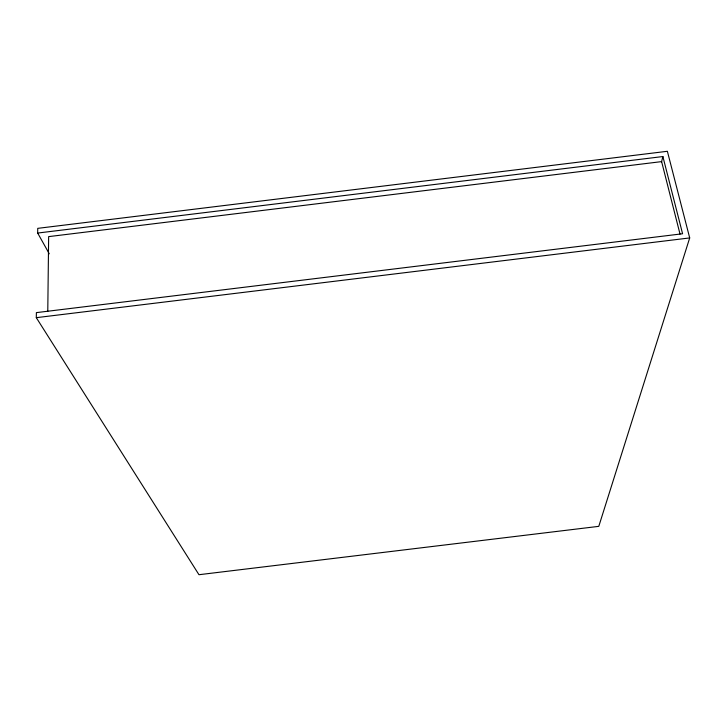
<?xml version="1.0" encoding="UTF-8"?>
<svg xmlns="http://www.w3.org/2000/svg" width="726" height="726" viewBox="0 0 726 726"><rect width="100%" height="100%" fill="white"/><g stroke="black" fill="none" stroke-linecap="round" stroke-linejoin="round"><path stroke-width="1.09" d="M47.78 311.282L48.642 236.622L661.613 161.617L680.026 234.108M36.3 317.67L36.382 312.625L682.585 233.754L662.883 156.544L37.67 233.055L37.743 228.354L667.375 151.289L689.7 237.928L598.787 526.35L198.969 574.711L36.3 317.67L689.7 237.928M661.504 162.043L662.883 156.544M37.67 233.055L49.277 253.81"/></g></svg>
